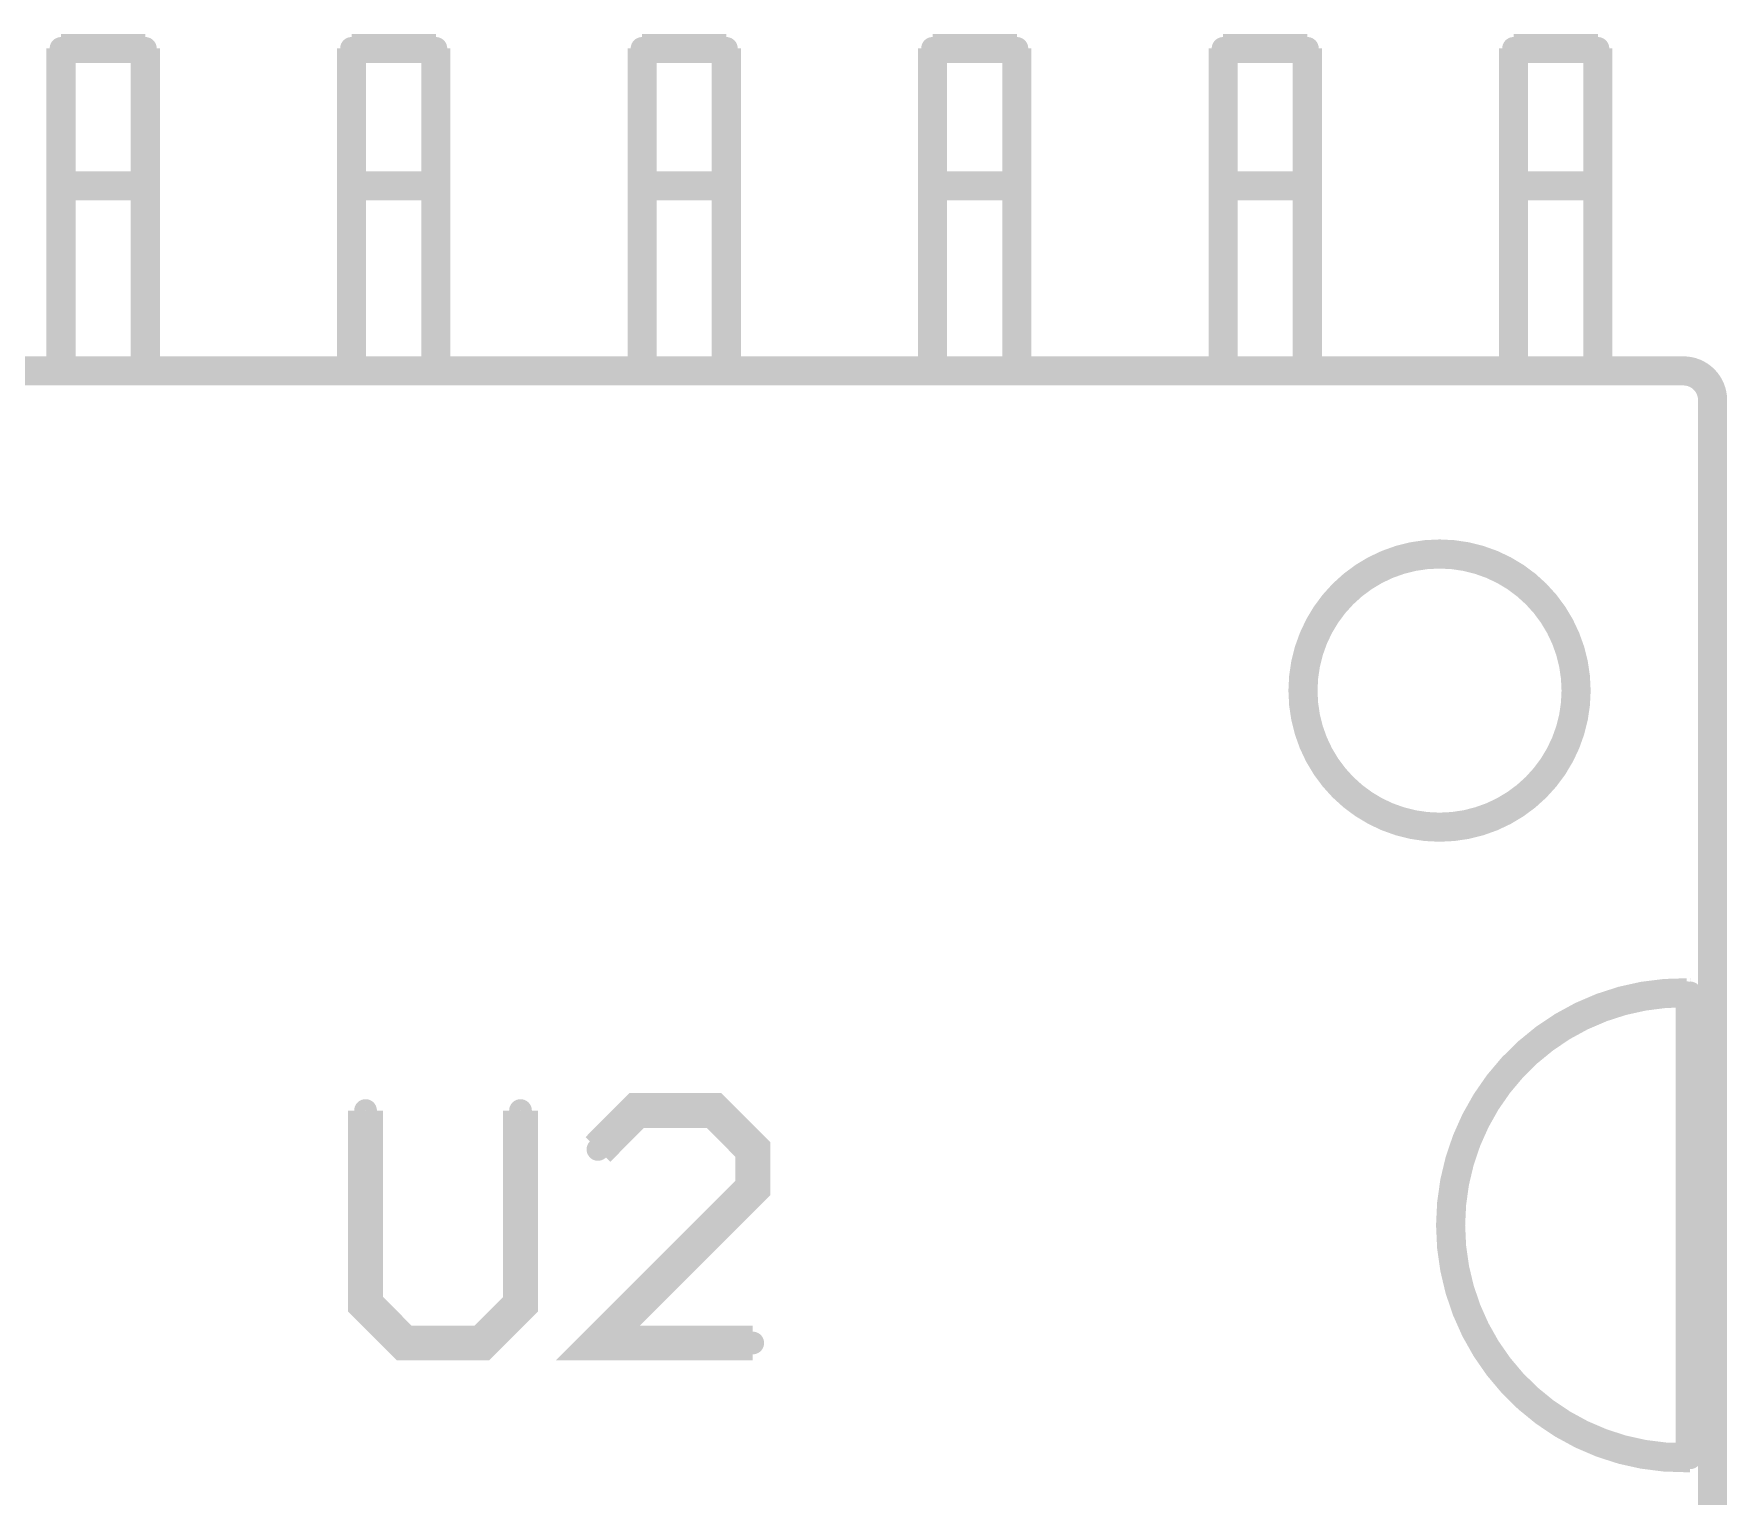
# Model space of a CAD drawing. Extents: x -4.2 to 14.8, y -3.5 to 8.8.
# Drawn here: x 0.0076829 to 0.0079743, y 0.0030937 to 0.0033453 of the extents above; entities that cross this region are included whole.
import ezdxf

# ---------------------------------------------------------------- set-up
doc = ezdxf.new("R2010")
doc.units = 0
doc.layers.add('2D_LINE_00', color=1, linetype='CONTINUOUS')

# ---------------------------------------------------------------- blocks, each defined once
blk = doc.blocks.new('SMOOTH_0$000003937')
at = {"const_width": 0.00000197}
blk.add_lwpolyline([(-0.00000097, 0, 1), (0.00000097, 0, 1)], format="xyb", close=True, dxfattribs=at)
blk = doc.blocks.new('DRAWING_1230')
at = {"layer": '2D_LINE_00', "const_width": 0.00000601}
blk.add_lwpolyline([(0, 0), (0, -0.00003333), (0.00000667, -0.00004), (0.00002, -0.00004), (0.00002667, -0.00003333), (0.00002667, 0)], dxfattribs=at)
at = {"layer": '2D_LINE_00'}
for p in [(0, 0), (0.00002667, 0), (0, -0.00003333), (0.00002667, -0.00003333), (0.00000667, -0.00004), (0.00002, -0.00004)]:
    blk.add_blockref('SMOOTH_0$000003937', p, dxfattribs=at)
blk = doc.blocks.new('DRAWING_1231')
at = {"layer": '2D_LINE_00', "const_width": 0.00000601}
blk.add_lwpolyline([(0, 0), (-0.00002664, 0), (0, 0.00002667), (0, 0.00003331), (-0.00000667, 0.00004), (-0.00002, 0.00004), (-0.00002664, 0.00003331)], dxfattribs=at)
at = {"layer": '2D_LINE_00'}
for p in [(-0.00002, 0.00004), (-0.00000667, 0.00004), (-0.00002664, 0.00003331), (0, 0.00003331), (0, 0.00002667), (-0.00002664, 0), (0, 0)]:
    blk.add_blockref('SMOOTH_0$000003937', p, dxfattribs=at)
blk = doc.blocks.new('DRAWING_1426')
at = {"layer": '2D_LINE_00', "const_width": 0.00000501}
blk.add_lwpolyline([(0, 0, 0.418309), (-0.0000406, -0.00004)], format="xyb", dxfattribs=at)
at = {"layer": '2D_LINE_00'}
for p in [(0, 0), (-0.0000406, -0.00004)]:
    blk.add_blockref('SMOOTH_0$000003937', p, dxfattribs=at)
blk = doc.blocks.new('DRAWING_1427')
at = {"layer": '2D_LINE_00', "const_width": 0.00000501}
blk.add_lwpolyline([(0, 0, 0.41166), (-0.00000499, 0.00000501)], format="xyb", dxfattribs=at)
at = {"layer": '2D_LINE_00'}
for p in [(-0.00000499, 0.00000501), (0, 0)]:
    blk.add_blockref('SMOOTH_0$000003937', p, dxfattribs=at)
blk = doc.blocks.new('DRAWING_1428')
at = {"layer": '2D_LINE_00', "const_width": 0.00000501}
blk.add_lwpolyline([(0, 0, 1), (-0.00004701, 0)], format="xyb", dxfattribs=at)
at = {"layer": '2D_LINE_00'}
for p in [(-0.00004701, 0), (0, 0)]:
    blk.add_blockref('SMOOTH_0$000003937', p, dxfattribs=at)
blk = doc.blocks.new('DRAWING_1430')
at = {"layer": '2D_LINE_00', "const_width": 0.00000501}
blk.add_lwpolyline([(0, 0, 1), (0.00004701, 0)], format="xyb", dxfattribs=at)
at = {"layer": '2D_LINE_00'}
for p in [(0, 0), (0.00004701, 0)]:
    blk.add_blockref('SMOOTH_0$000003937', p, dxfattribs=at)
blk = doc.blocks.new('DRAWING_1431')
at = {"layer": '2D_LINE_00', "const_width": 0.00000501}
blk.add_lwpolyline([(0, 0, 0.418309), (0.0000406, -0.00004)], format="xyb", dxfattribs=at)
at = {"layer": '2D_LINE_00'}
for p in [(0, 0), (0.0000406, -0.00004)]:
    blk.add_blockref('SMOOTH_0$000003937', p, dxfattribs=at)
blk = doc.blocks.new('DRAWING_1554')
at = {"layer": '2D_LINE_00', "const_width": 0.00000501}
blk.add_lwpolyline([(0, 0), (0, 0.00001619)], dxfattribs=at)
at = {"layer": '2D_LINE_00'}
for p in [(0, 0.00001619), (0, 0)]:
    blk.add_blockref('SMOOTH_0$000003937', p, dxfattribs=at)
blk = doc.blocks.new('DRAWING_1555')
at = {"layer": '2D_LINE_00', "const_width": 0.00000501}
blk.add_lwpolyline([(0, 0), (0.00001451, 0)], dxfattribs=at)
at = {"layer": '2D_LINE_00'}
for p in [(0, 0), (0.00001451, 0)]:
    blk.add_blockref('SMOOTH_0$000003937', p, dxfattribs=at)
blk = doc.blocks.new('DRAWING_1556')
at = {"layer": '2D_LINE_00', "const_width": 0.00000501}
blk.add_lwpolyline([(0, 0), (0, 0.00001701)], dxfattribs=at)
at = {"layer": '2D_LINE_00'}
for p in [(0, 0.00001701), (0, 0)]:
    blk.add_blockref('SMOOTH_0$000003937', p, dxfattribs=at)
blk = doc.blocks.new('DRAWING_1557')
at = {"layer": '2D_LINE_00', "const_width": 0.00000501}
blk.add_lwpolyline([(0, 0), (0, 0.00000743)], dxfattribs=at)
at = {"layer": '2D_LINE_00'}
for p in [(0, 0.00000743), (0, 0)]:
    blk.add_blockref('SMOOTH_0$000003937', p, dxfattribs=at)
blk = doc.blocks.new('DRAWING_1558')
at = {"layer": '2D_LINE_00', "const_width": 0.00000501}
blk.add_lwpolyline([(0, 0), (0.00001451, 0)], dxfattribs=at)
at = {"layer": '2D_LINE_00'}
for p in [(0, 0), (0.00001451, 0)]:
    blk.add_blockref('SMOOTH_0$000003937', p, dxfattribs=at)
blk = doc.blocks.new('DRAWING_1559')
at = {"layer": '2D_LINE_00', "const_width": 0.00000501}
blk.add_lwpolyline([(0, 0), (0, 0.00001486)], dxfattribs=at)
at = {"layer": '2D_LINE_00'}
for p in [(0, 0.00001486), (0, 0)]:
    blk.add_blockref('SMOOTH_0$000003937', p, dxfattribs=at)
blk = doc.blocks.new('DRAWING_1560')
at = {"layer": '2D_LINE_00', "const_width": 0.00000501}
blk.add_lwpolyline([(0, 0), (0, 0.00000743), (0, 0.00002362)], dxfattribs=at)
at = {"layer": '2D_LINE_00'}
for p in [(0, 0.00000743), (0, 0)]:
    blk.add_blockref('SMOOTH_0$000003937', p, dxfattribs=at)
blk = doc.blocks.new('DRAWING_1561')
at = {"layer": '2D_LINE_00', "const_width": 0.00000501}
blk.add_lwpolyline([(0, 0), (0.00001451, 0)], dxfattribs=at)
at = {"layer": '2D_LINE_00'}
for p in [(0, 0), (0.00001451, 0)]:
    blk.add_blockref('SMOOTH_0$000003937', p, dxfattribs=at)
blk = doc.blocks.new('DRAWING_1562')
at = {"layer": '2D_LINE_00', "const_width": 0.00000501}
blk.add_lwpolyline([(0, 0), (0, 0.00001486)], dxfattribs=at)
at = {"layer": '2D_LINE_00'}
for p in [(0, 0.00001486), (0, 0)]:
    blk.add_blockref('SMOOTH_0$000003937', p, dxfattribs=at)
blk = doc.blocks.new('DRAWING_1563')
at = {"layer": '2D_LINE_00', "const_width": 0.00000501}
blk.add_lwpolyline([(0, 0), (0, 0.00001701)], dxfattribs=at)
at = {"layer": '2D_LINE_00'}
for p in [(0, 0.00001701), (0, 0)]:
    blk.add_blockref('SMOOTH_0$000003937', p, dxfattribs=at)
blk = doc.blocks.new('DRAWING_1564')
at = {"layer": '2D_LINE_00', "const_width": 0.00000501}
blk.add_lwpolyline([(0, 0), (0, 0.00001619)], dxfattribs=at)
at = {"layer": '2D_LINE_00'}
for p in [(0, 0.00001619), (0, 0)]:
    blk.add_blockref('SMOOTH_0$000003937', p, dxfattribs=at)
blk = doc.blocks.new('DRAWING_1565')
at = {"layer": '2D_LINE_00', "const_width": 0.00000501}
blk.add_lwpolyline([(0, 0), (0.00001451, 0)], dxfattribs=at)
at = {"layer": '2D_LINE_00'}
for p in [(0, 0), (0.00001451, 0)]:
    blk.add_blockref('SMOOTH_0$000003937', p, dxfattribs=at)
blk = doc.blocks.new('DRAWING_1566')
at = {"layer": '2D_LINE_00', "const_width": 0.00000501}
blk.add_lwpolyline([(0, 0), (0, 0.00001701)], dxfattribs=at)
at = {"layer": '2D_LINE_00'}
for p in [(0, 0.00001701), (0, 0)]:
    blk.add_blockref('SMOOTH_0$000003937', p, dxfattribs=at)
blk = doc.blocks.new('DRAWING_1567')
at = {"layer": '2D_LINE_00', "const_width": 0.00000501}
blk.add_lwpolyline([(0, 0), (0, 0.00000743)], dxfattribs=at)
at = {"layer": '2D_LINE_00'}
for p in [(0, 0.00000743), (0, 0)]:
    blk.add_blockref('SMOOTH_0$000003937', p, dxfattribs=at)
blk = doc.blocks.new('DRAWING_1568')
at = {"layer": '2D_LINE_00', "const_width": 0.00000501}
blk.add_lwpolyline([(0, 0), (0.00001451, 0)], dxfattribs=at)
at = {"layer": '2D_LINE_00'}
for p in [(0, 0), (0.00001451, 0)]:
    blk.add_blockref('SMOOTH_0$000003937', p, dxfattribs=at)
blk = doc.blocks.new('DRAWING_1569')
at = {"layer": '2D_LINE_00', "const_width": 0.00000501}
blk.add_lwpolyline([(0, 0), (0, 0.00001486)], dxfattribs=at)
at = {"layer": '2D_LINE_00'}
for p in [(0, 0.00001486), (0, 0)]:
    blk.add_blockref('SMOOTH_0$000003937', p, dxfattribs=at)
blk = doc.blocks.new('DRAWING_1570')
at = {"layer": '2D_LINE_00', "const_width": 0.00000501}
blk.add_lwpolyline([(0, 0), (0, 0.00000743), (0, 0.00002362)], dxfattribs=at)
at = {"layer": '2D_LINE_00'}
for p in [(0, 0.00000743), (0, 0)]:
    blk.add_blockref('SMOOTH_0$000003937', p, dxfattribs=at)
blk = doc.blocks.new('DRAWING_1571')
at = {"layer": '2D_LINE_00', "const_width": 0.00000501}
blk.add_lwpolyline([(0, 0), (0.00001451, 0)], dxfattribs=at)
at = {"layer": '2D_LINE_00'}
for p in [(0, 0), (0.00001451, 0)]:
    blk.add_blockref('SMOOTH_0$000003937', p, dxfattribs=at)
blk = doc.blocks.new('DRAWING_1572')
at = {"layer": '2D_LINE_00', "const_width": 0.00000501}
blk.add_lwpolyline([(0, 0), (0, 0.00001486)], dxfattribs=at)
at = {"layer": '2D_LINE_00'}
for p in [(0, 0.00001486), (0, 0)]:
    blk.add_blockref('SMOOTH_0$000003937', p, dxfattribs=at)
blk = doc.blocks.new('DRAWING_1573')
at = {"layer": '2D_LINE_00', "const_width": 0.00000501}
blk.add_lwpolyline([(0, 0), (0, 0.00001701)], dxfattribs=at)
at = {"layer": '2D_LINE_00'}
for p in [(0, 0.00001701), (0, 0)]:
    blk.add_blockref('SMOOTH_0$000003937', p, dxfattribs=at)
blk = doc.blocks.new('DRAWING_1574')
at = {"layer": '2D_LINE_00', "const_width": 0.00000501}
blk.add_lwpolyline([(0, 0), (0, 0.00001619)], dxfattribs=at)
at = {"layer": '2D_LINE_00'}
for p in [(0, 0.00001619), (0, 0)]:
    blk.add_blockref('SMOOTH_0$000003937', p, dxfattribs=at)
blk = doc.blocks.new('DRAWING_1575')
at = {"layer": '2D_LINE_00', "const_width": 0.00000501}
blk.add_lwpolyline([(0, 0), (0.00001451, 0)], dxfattribs=at)
at = {"layer": '2D_LINE_00'}
for p in [(0, 0), (0.00001451, 0)]:
    blk.add_blockref('SMOOTH_0$000003937', p, dxfattribs=at)
blk = doc.blocks.new('DRAWING_1576')
at = {"layer": '2D_LINE_00', "const_width": 0.00000501}
blk.add_lwpolyline([(0, 0), (0, 0.00001701)], dxfattribs=at)
at = {"layer": '2D_LINE_00'}
for p in [(0, 0.00001701), (0, 0)]:
    blk.add_blockref('SMOOTH_0$000003937', p, dxfattribs=at)
blk = doc.blocks.new('DRAWING_1577')
at = {"layer": '2D_LINE_00', "const_width": 0.00000501}
blk.add_lwpolyline([(0, 0), (0, 0.00000743)], dxfattribs=at)
at = {"layer": '2D_LINE_00'}
for p in [(0, 0.00000743), (0, 0)]:
    blk.add_blockref('SMOOTH_0$000003937', p, dxfattribs=at)
blk = doc.blocks.new('DRAWING_1578')
at = {"layer": '2D_LINE_00', "const_width": 0.00000501}
blk.add_lwpolyline([(0, 0), (0.00001451, 0)], dxfattribs=at)
at = {"layer": '2D_LINE_00'}
for p in [(0, 0), (0.00001451, 0)]:
    blk.add_blockref('SMOOTH_0$000003937', p, dxfattribs=at)
blk = doc.blocks.new('DRAWING_1579')
at = {"layer": '2D_LINE_00', "const_width": 0.00000501}
blk.add_lwpolyline([(0, 0), (0, 0.00001486)], dxfattribs=at)
at = {"layer": '2D_LINE_00'}
for p in [(0, 0.00001486), (0, 0)]:
    blk.add_blockref('SMOOTH_0$000003937', p, dxfattribs=at)
blk = doc.blocks.new('DRAWING_1580')
at = {"layer": '2D_LINE_00', "const_width": 0.00000501}
blk.add_lwpolyline([(0, 0), (0, 0.00000743), (0, 0.00002362)], dxfattribs=at)
at = {"layer": '2D_LINE_00'}
for p in [(0, 0.00000743), (0, 0)]:
    blk.add_blockref('SMOOTH_0$000003937', p, dxfattribs=at)
blk = doc.blocks.new('DRAWING_1581')
at = {"layer": '2D_LINE_00', "const_width": 0.00000501}
blk.add_lwpolyline([(0, 0), (0.00001451, 0)], dxfattribs=at)
at = {"layer": '2D_LINE_00'}
for p in [(0, 0), (0.00001451, 0)]:
    blk.add_blockref('SMOOTH_0$000003937', p, dxfattribs=at)
blk = doc.blocks.new('DRAWING_1582')
at = {"layer": '2D_LINE_00', "const_width": 0.00000501}
blk.add_lwpolyline([(0, 0), (0, 0.00001486)], dxfattribs=at)
at = {"layer": '2D_LINE_00'}
for p in [(0, 0.00001486), (0, 0)]:
    blk.add_blockref('SMOOTH_0$000003937', p, dxfattribs=at)
blk = doc.blocks.new('DRAWING_1583')
at = {"layer": '2D_LINE_00', "const_width": 0.00000501}
blk.add_lwpolyline([(0, 0), (0, 0.00001701)], dxfattribs=at)
at = {"layer": '2D_LINE_00'}
for p in [(0, 0.00001701), (0, 0)]:
    blk.add_blockref('SMOOTH_0$000003937', p, dxfattribs=at)
blk = doc.blocks.new('DRAWING_1584')
at = {"layer": '2D_LINE_00', "const_width": 0.00000501}
blk.add_lwpolyline([(0, 0), (0, 0.00001619)], dxfattribs=at)
at = {"layer": '2D_LINE_00'}
for p in [(0, 0.00001619), (0, 0)]:
    blk.add_blockref('SMOOTH_0$000003937', p, dxfattribs=at)
blk = doc.blocks.new('DRAWING_1585')
at = {"layer": '2D_LINE_00', "const_width": 0.00000501}
blk.add_lwpolyline([(0, 0), (0.00001451, 0)], dxfattribs=at)
at = {"layer": '2D_LINE_00'}
for p in [(0, 0), (0.00001451, 0)]:
    blk.add_blockref('SMOOTH_0$000003937', p, dxfattribs=at)
blk = doc.blocks.new('DRAWING_1586')
at = {"layer": '2D_LINE_00', "const_width": 0.00000501}
blk.add_lwpolyline([(0, 0), (0, 0.00001701)], dxfattribs=at)
at = {"layer": '2D_LINE_00'}
for p in [(0, 0.00001701), (0, 0)]:
    blk.add_blockref('SMOOTH_0$000003937', p, dxfattribs=at)
blk = doc.blocks.new('DRAWING_1587')
at = {"layer": '2D_LINE_00', "const_width": 0.00000501}
blk.add_lwpolyline([(0, 0), (0, 0.00000743)], dxfattribs=at)
at = {"layer": '2D_LINE_00'}
for p in [(0, 0.00000743), (0, 0)]:
    blk.add_blockref('SMOOTH_0$000003937', p, dxfattribs=at)
blk = doc.blocks.new('DRAWING_1588')
at = {"layer": '2D_LINE_00', "const_width": 0.00000501}
blk.add_lwpolyline([(0, 0), (0.00001451, 0)], dxfattribs=at)
at = {"layer": '2D_LINE_00'}
for p in [(0, 0), (0.00001451, 0)]:
    blk.add_blockref('SMOOTH_0$000003937', p, dxfattribs=at)
blk = doc.blocks.new('DRAWING_1589')
at = {"layer": '2D_LINE_00', "const_width": 0.00000501}
blk.add_lwpolyline([(0, 0), (0, 0.00001486)], dxfattribs=at)
at = {"layer": '2D_LINE_00'}
for p in [(0, 0.00001486), (0, 0)]:
    blk.add_blockref('SMOOTH_0$000003937', p, dxfattribs=at)
blk = doc.blocks.new('DRAWING_1590')
at = {"layer": '2D_LINE_00', "const_width": 0.00000501}
blk.add_lwpolyline([(0, 0), (0, 0.00000743), (0, 0.00002362)], dxfattribs=at)
at = {"layer": '2D_LINE_00'}
for p in [(0, 0.00000743), (0, 0)]:
    blk.add_blockref('SMOOTH_0$000003937', p, dxfattribs=at)
blk = doc.blocks.new('DRAWING_1591')
at = {"layer": '2D_LINE_00', "const_width": 0.00000501}
blk.add_lwpolyline([(0, 0), (0.00001451, 0)], dxfattribs=at)
at = {"layer": '2D_LINE_00'}
for p in [(0, 0), (0.00001451, 0)]:
    blk.add_blockref('SMOOTH_0$000003937', p, dxfattribs=at)
blk = doc.blocks.new('DRAWING_1592')
at = {"layer": '2D_LINE_00', "const_width": 0.00000501}
blk.add_lwpolyline([(0, 0), (0, 0.00001486)], dxfattribs=at)
at = {"layer": '2D_LINE_00'}
for p in [(0, 0.00001486), (0, 0)]:
    blk.add_blockref('SMOOTH_0$000003937', p, dxfattribs=at)
blk = doc.blocks.new('DRAWING_1593')
at = {"layer": '2D_LINE_00', "const_width": 0.00000501}
blk.add_lwpolyline([(0, 0), (0, 0.00001701)], dxfattribs=at)
at = {"layer": '2D_LINE_00'}
for p in [(0, 0.00001701), (0, 0)]:
    blk.add_blockref('SMOOTH_0$000003937', p, dxfattribs=at)
blk = doc.blocks.new('DRAWING_1594')
at = {"layer": '2D_LINE_00', "const_width": 0.00000501}
blk.add_lwpolyline([(0, 0), (0, 0.00001619)], dxfattribs=at)
at = {"layer": '2D_LINE_00'}
for p in [(0, 0.00001619), (0, 0)]:
    blk.add_blockref('SMOOTH_0$000003937', p, dxfattribs=at)
blk = doc.blocks.new('DRAWING_1595')
at = {"layer": '2D_LINE_00', "const_width": 0.00000501}
blk.add_lwpolyline([(0, 0), (0.00001451, 0)], dxfattribs=at)
at = {"layer": '2D_LINE_00'}
for p in [(0, 0), (0.00001451, 0)]:
    blk.add_blockref('SMOOTH_0$000003937', p, dxfattribs=at)
blk = doc.blocks.new('DRAWING_1596')
at = {"layer": '2D_LINE_00', "const_width": 0.00000501}
blk.add_lwpolyline([(0, 0), (0, 0.00001701)], dxfattribs=at)
at = {"layer": '2D_LINE_00'}
for p in [(0, 0.00001701), (0, 0)]:
    blk.add_blockref('SMOOTH_0$000003937', p, dxfattribs=at)
blk = doc.blocks.new('DRAWING_1597')
at = {"layer": '2D_LINE_00', "const_width": 0.00000501}
blk.add_lwpolyline([(0, 0), (0, 0.00000743)], dxfattribs=at)
at = {"layer": '2D_LINE_00'}
for p in [(0, 0.00000743), (0, 0)]:
    blk.add_blockref('SMOOTH_0$000003937', p, dxfattribs=at)
blk = doc.blocks.new('DRAWING_1598')
at = {"layer": '2D_LINE_00', "const_width": 0.00000501}
blk.add_lwpolyline([(0, 0), (0.00001451, 0)], dxfattribs=at)
at = {"layer": '2D_LINE_00'}
for p in [(0, 0), (0.00001451, 0)]:
    blk.add_blockref('SMOOTH_0$000003937', p, dxfattribs=at)
blk = doc.blocks.new('DRAWING_1599')
at = {"layer": '2D_LINE_00', "const_width": 0.00000501}
blk.add_lwpolyline([(0, 0), (0, 0.00001486)], dxfattribs=at)
at = {"layer": '2D_LINE_00'}
for p in [(0, 0.00001486), (0, 0)]:
    blk.add_blockref('SMOOTH_0$000003937', p, dxfattribs=at)
blk = doc.blocks.new('DRAWING_1600')
at = {"layer": '2D_LINE_00', "const_width": 0.00000501}
blk.add_lwpolyline([(0, 0), (0, 0.00000743), (0, 0.00002362)], dxfattribs=at)
at = {"layer": '2D_LINE_00'}
for p in [(0, 0.00000743), (0, 0)]:
    blk.add_blockref('SMOOTH_0$000003937', p, dxfattribs=at)
blk = doc.blocks.new('DRAWING_1601')
at = {"layer": '2D_LINE_00', "const_width": 0.00000501}
blk.add_lwpolyline([(0, 0), (0.00001451, 0)], dxfattribs=at)
at = {"layer": '2D_LINE_00'}
for p in [(0, 0), (0.00001451, 0)]:
    blk.add_blockref('SMOOTH_0$000003937', p, dxfattribs=at)
blk = doc.blocks.new('DRAWING_1602')
at = {"layer": '2D_LINE_00', "const_width": 0.00000501}
blk.add_lwpolyline([(0, 0), (0, 0.00001486)], dxfattribs=at)
at = {"layer": '2D_LINE_00'}
for p in [(0, 0.00001486), (0, 0)]:
    blk.add_blockref('SMOOTH_0$000003937', p, dxfattribs=at)
blk = doc.blocks.new('DRAWING_1603')
at = {"layer": '2D_LINE_00', "const_width": 0.00000501}
blk.add_lwpolyline([(0, 0), (0, 0.00001701)], dxfattribs=at)
at = {"layer": '2D_LINE_00'}
for p in [(0, 0.00001701), (0, 0)]:
    blk.add_blockref('SMOOTH_0$000003937', p, dxfattribs=at)
blk = doc.blocks.new('DRAWING_1604')
at = {"layer": '2D_LINE_00', "const_width": 0.00000501}
blk.add_lwpolyline([(0, 0), (0, 0.00001619)], dxfattribs=at)
at = {"layer": '2D_LINE_00'}
for p in [(0, 0.00001619), (0, 0)]:
    blk.add_blockref('SMOOTH_0$000003937', p, dxfattribs=at)
blk = doc.blocks.new('DRAWING_1605')
at = {"layer": '2D_LINE_00', "const_width": 0.00000501}
blk.add_lwpolyline([(0, 0), (0.00001451, 0)], dxfattribs=at)
at = {"layer": '2D_LINE_00'}
for p in [(0, 0), (0.00001451, 0)]:
    blk.add_blockref('SMOOTH_0$000003937', p, dxfattribs=at)
blk = doc.blocks.new('DRAWING_1606')
at = {"layer": '2D_LINE_00', "const_width": 0.00000501}
blk.add_lwpolyline([(0, 0), (0, 0.00001701)], dxfattribs=at)
at = {"layer": '2D_LINE_00'}
for p in [(0, 0.00001701), (0, 0)]:
    blk.add_blockref('SMOOTH_0$000003937', p, dxfattribs=at)
blk = doc.blocks.new('DRAWING_1607')
at = {"layer": '2D_LINE_00', "const_width": 0.00000501}
blk.add_lwpolyline([(0, 0), (0, 0.00000743)], dxfattribs=at)
at = {"layer": '2D_LINE_00'}
for p in [(0, 0.00000743), (0, 0)]:
    blk.add_blockref('SMOOTH_0$000003937', p, dxfattribs=at)
blk = doc.blocks.new('DRAWING_1608')
at = {"layer": '2D_LINE_00', "const_width": 0.00000501}
blk.add_lwpolyline([(0, 0), (0.00001451, 0)], dxfattribs=at)
at = {"layer": '2D_LINE_00'}
for p in [(0, 0), (0.00001451, 0)]:
    blk.add_blockref('SMOOTH_0$000003937', p, dxfattribs=at)
blk = doc.blocks.new('DRAWING_1609')
at = {"layer": '2D_LINE_00', "const_width": 0.00000501}
blk.add_lwpolyline([(0, 0), (0, 0.00001486)], dxfattribs=at)
at = {"layer": '2D_LINE_00'}
for p in [(0, 0.00001486), (0, 0)]:
    blk.add_blockref('SMOOTH_0$000003937', p, dxfattribs=at)
blk = doc.blocks.new('DRAWING_1610')
at = {"layer": '2D_LINE_00', "const_width": 0.00000501}
blk.add_lwpolyline([(0, 0), (0, 0.00000743), (0, 0.00002362)], dxfattribs=at)
at = {"layer": '2D_LINE_00'}
for p in [(0, 0.00000743), (0, 0)]:
    blk.add_blockref('SMOOTH_0$000003937', p, dxfattribs=at)
blk = doc.blocks.new('DRAWING_1611')
at = {"layer": '2D_LINE_00', "const_width": 0.00000501}
blk.add_lwpolyline([(0, 0), (0.00001451, 0)], dxfattribs=at)
at = {"layer": '2D_LINE_00'}
for p in [(0, 0), (0.00001451, 0)]:
    blk.add_blockref('SMOOTH_0$000003937', p, dxfattribs=at)
blk = doc.blocks.new('DRAWING_1612')
at = {"layer": '2D_LINE_00', "const_width": 0.00000501}
blk.add_lwpolyline([(0, 0), (0, 0.00001486)], dxfattribs=at)
at = {"layer": '2D_LINE_00'}
for p in [(0, 0.00001486), (0, 0)]:
    blk.add_blockref('SMOOTH_0$000003937', p, dxfattribs=at)
blk = doc.blocks.new('DRAWING_1613')
at = {"layer": '2D_LINE_00', "const_width": 0.00000501}
blk.add_lwpolyline([(0, 0), (0, 0.00001701)], dxfattribs=at)
at = {"layer": '2D_LINE_00'}
for p in [(0, 0.00001701), (0, 0)]:
    blk.add_blockref('SMOOTH_0$000003937', p, dxfattribs=at)
blk = doc.blocks.new('DRAWING_1634')
at = {"layer": '2D_LINE_00', "const_width": 0.00000501}
blk.add_lwpolyline([(0, 0), (0.00000008, -0.00000003), (0.00000071, -0.00000005)], dxfattribs=at)
at = {"layer": '2D_LINE_00'}
for p in [(0, 0), (0.00000008, -0.00000003), (0.00000071, -0.00000005)]:
    blk.add_blockref('SMOOTH_0$000003937', p, dxfattribs=at)
blk = doc.blocks.new('DRAWING_1635')
at = {"layer": '2D_LINE_00', "const_width": 0.00000501}
blk.add_lwpolyline([(0, 0), (0, 0.00028402)], dxfattribs=at)
at = {"layer": '2D_LINE_00'}
for p in [(0, 0.00028402), (0, 0)]:
    blk.add_blockref('SMOOTH_0$000003937', p, dxfattribs=at)
blk = doc.blocks.new('DRAWING_1637')
at = {"layer": '2D_LINE_00', "const_width": 0.00000501}
blk.add_lwpolyline([(0, 0), (0.00000063, 0)], dxfattribs=at)
at = {"layer": '2D_LINE_00'}
for p in [(0, 0), (0.00000063, 0)]:
    blk.add_blockref('SMOOTH_0$000003937', p, dxfattribs=at)
blk = doc.blocks.new('DRAWING_1638')
at = {"layer": '2D_LINE_00', "const_width": 0.00000501}
blk.add_lwpolyline([(0, 0), (0.00039404, 0)], dxfattribs=at)
at = {"layer": '2D_LINE_00'}
blk.add_blockref('SMOOTH_0$000003937', (0.00039404, 0), dxfattribs=at)
blk = doc.blocks.new('DRAWING_1641')
at = {"layer": '2D_LINE_00', "const_width": 0.00000501}
blk.add_lwpolyline([(0, 0), (0, 0.00007997)], dxfattribs=at)
at = {"layer": '2D_LINE_00'}
for p in [(0, 0.00007997), (0, 0)]:
    blk.add_blockref('SMOOTH_0$000003937', p, dxfattribs=at)

msp = doc.modelspace()

# ---------------------------------------------------------------- block references
for name, p in [('DRAWING_1604', (0.00768759, 0.00332656)), ('DRAWING_1611', (0.00768759, 0.00334276)), ('DRAWING_1610', (0.0077021, 0.00331913)), ('DRAWING_1594', (0.00773759, 0.00332656)), ('DRAWING_1601', (0.00773759, 0.00334276)), ('DRAWING_1600', (0.0077521, 0.00331913)), ('DRAWING_1584', (0.00778759, 0.00332656)), ('DRAWING_1591', (0.00778759, 0.00334276)), ('DRAWING_1590', (0.0078021, 0.00331913)), ('DRAWING_1574', (0.00783759, 0.00332656)), ('DRAWING_1581', (0.00783759, 0.00334276)), ('DRAWING_1580', (0.0078521, 0.00331913)), ('DRAWING_1564', (0.00788759, 0.00332656)), ('DRAWING_1571', (0.00788759, 0.00334276)), ('DRAWING_1570', (0.0079021, 0.00331913)), ('DRAWING_1554', (0.00793759, 0.00332656)), ('DRAWING_1561', (0.00793759, 0.00334276)), ('DRAWING_1560', (0.0079521, 0.00331913)), ('DRAWING_1607', (0.00768759, 0.00331913)), ('DRAWING_1597', (0.00773759, 0.00331913)), ('DRAWING_1587', (0.00778759, 0.00331913)), ('DRAWING_1577', (0.00783759, 0.00331913)), ('DRAWING_1567', (0.00788759, 0.00331913)), ('DRAWING_1557', (0.00793759, 0.00331913)), ('DRAWING_1608', (0.00768759, 0.00331913)), ('DRAWING_1613', (0.00768759, 0.00330213)), ('DRAWING_1606', (0.0077021, 0.00330213)), ('DRAWING_1598', (0.00773759, 0.00331913)), ('DRAWING_1603', (0.00773759, 0.00330213)), ('DRAWING_1596', (0.0077521, 0.00330213)), ('DRAWING_1588', (0.00778759, 0.00331913)), ('DRAWING_1593', (0.00778759, 0.00330213)), ('DRAWING_1586', (0.0078021, 0.00330213)), ('DRAWING_1578', (0.00783759, 0.00331913)), ('DRAWING_1583', (0.00783759, 0.00330213)), ('DRAWING_1576', (0.0078521, 0.00330213)), ('DRAWING_1568', (0.00788759, 0.00331913)), ('DRAWING_1573', (0.00788759, 0.00330213)), ('DRAWING_1566', (0.0079021, 0.00330213)), ('DRAWING_1558', (0.00793759, 0.00331913)), ('DRAWING_1563', (0.00793759, 0.00330213)), ('DRAWING_1556', (0.0079521, 0.00330213)), ('DRAWING_1609', (0.00768759, 0.00328727)), ('DRAWING_1612', (0.0077021, 0.00328727)), ('DRAWING_1599', (0.00773759, 0.00328727)), ('DRAWING_1602', (0.0077521, 0.00328727)), ('DRAWING_1589', (0.00778759, 0.00328727)), ('DRAWING_1592', (0.0078021, 0.00328727)), ('DRAWING_1579', (0.00783759, 0.00328727)), ('DRAWING_1582', (0.0078521, 0.00328727)), ('DRAWING_1569', (0.00788759, 0.00328727)), ('DRAWING_1572', (0.0079021, 0.00328727)), ('DRAWING_1559', (0.00793759, 0.00328727)), ('DRAWING_1562', (0.0079521, 0.00328727)), ('DRAWING_1638', (0.00757281, 0.00328727)), ('DRAWING_1605', (0.00768759, 0.00328727)), ('DRAWING_1595', (0.00773759, 0.00328727)), ('DRAWING_1585', (0.00778759, 0.00328727)), ('DRAWING_1575', (0.00783759, 0.00328727)), ('DRAWING_1565', (0.00788759, 0.00328727)), ('DRAWING_1555', (0.00793759, 0.00328727)), ('DRAWING_1427', (0.00797184, 0.00328226)), ('DRAWING_1635', (0.00797184, 0.00299824)), ('DRAWING_1428', (0.00794835, 0.00323226)), ('DRAWING_1430', (0.00790134, 0.00323226)), ('DRAWING_1426', (0.00796735, 0.00318026)), ('DRAWING_1634', (0.00796727, 0.00318029)), ('DRAWING_1641', (0.00796798, 0.00310026)), ('DRAWING_1230', (0.00774, 0.00316)), ('DRAWING_1231', (0.00780664, 0.00312)), ('DRAWING_1431', (0.00792675, 0.00314026)), ('DRAWING_1637', (0.00796735, 0.00310026))]:
    msp.add_blockref(name, p)

doc.saveas('drawing.dxf')
